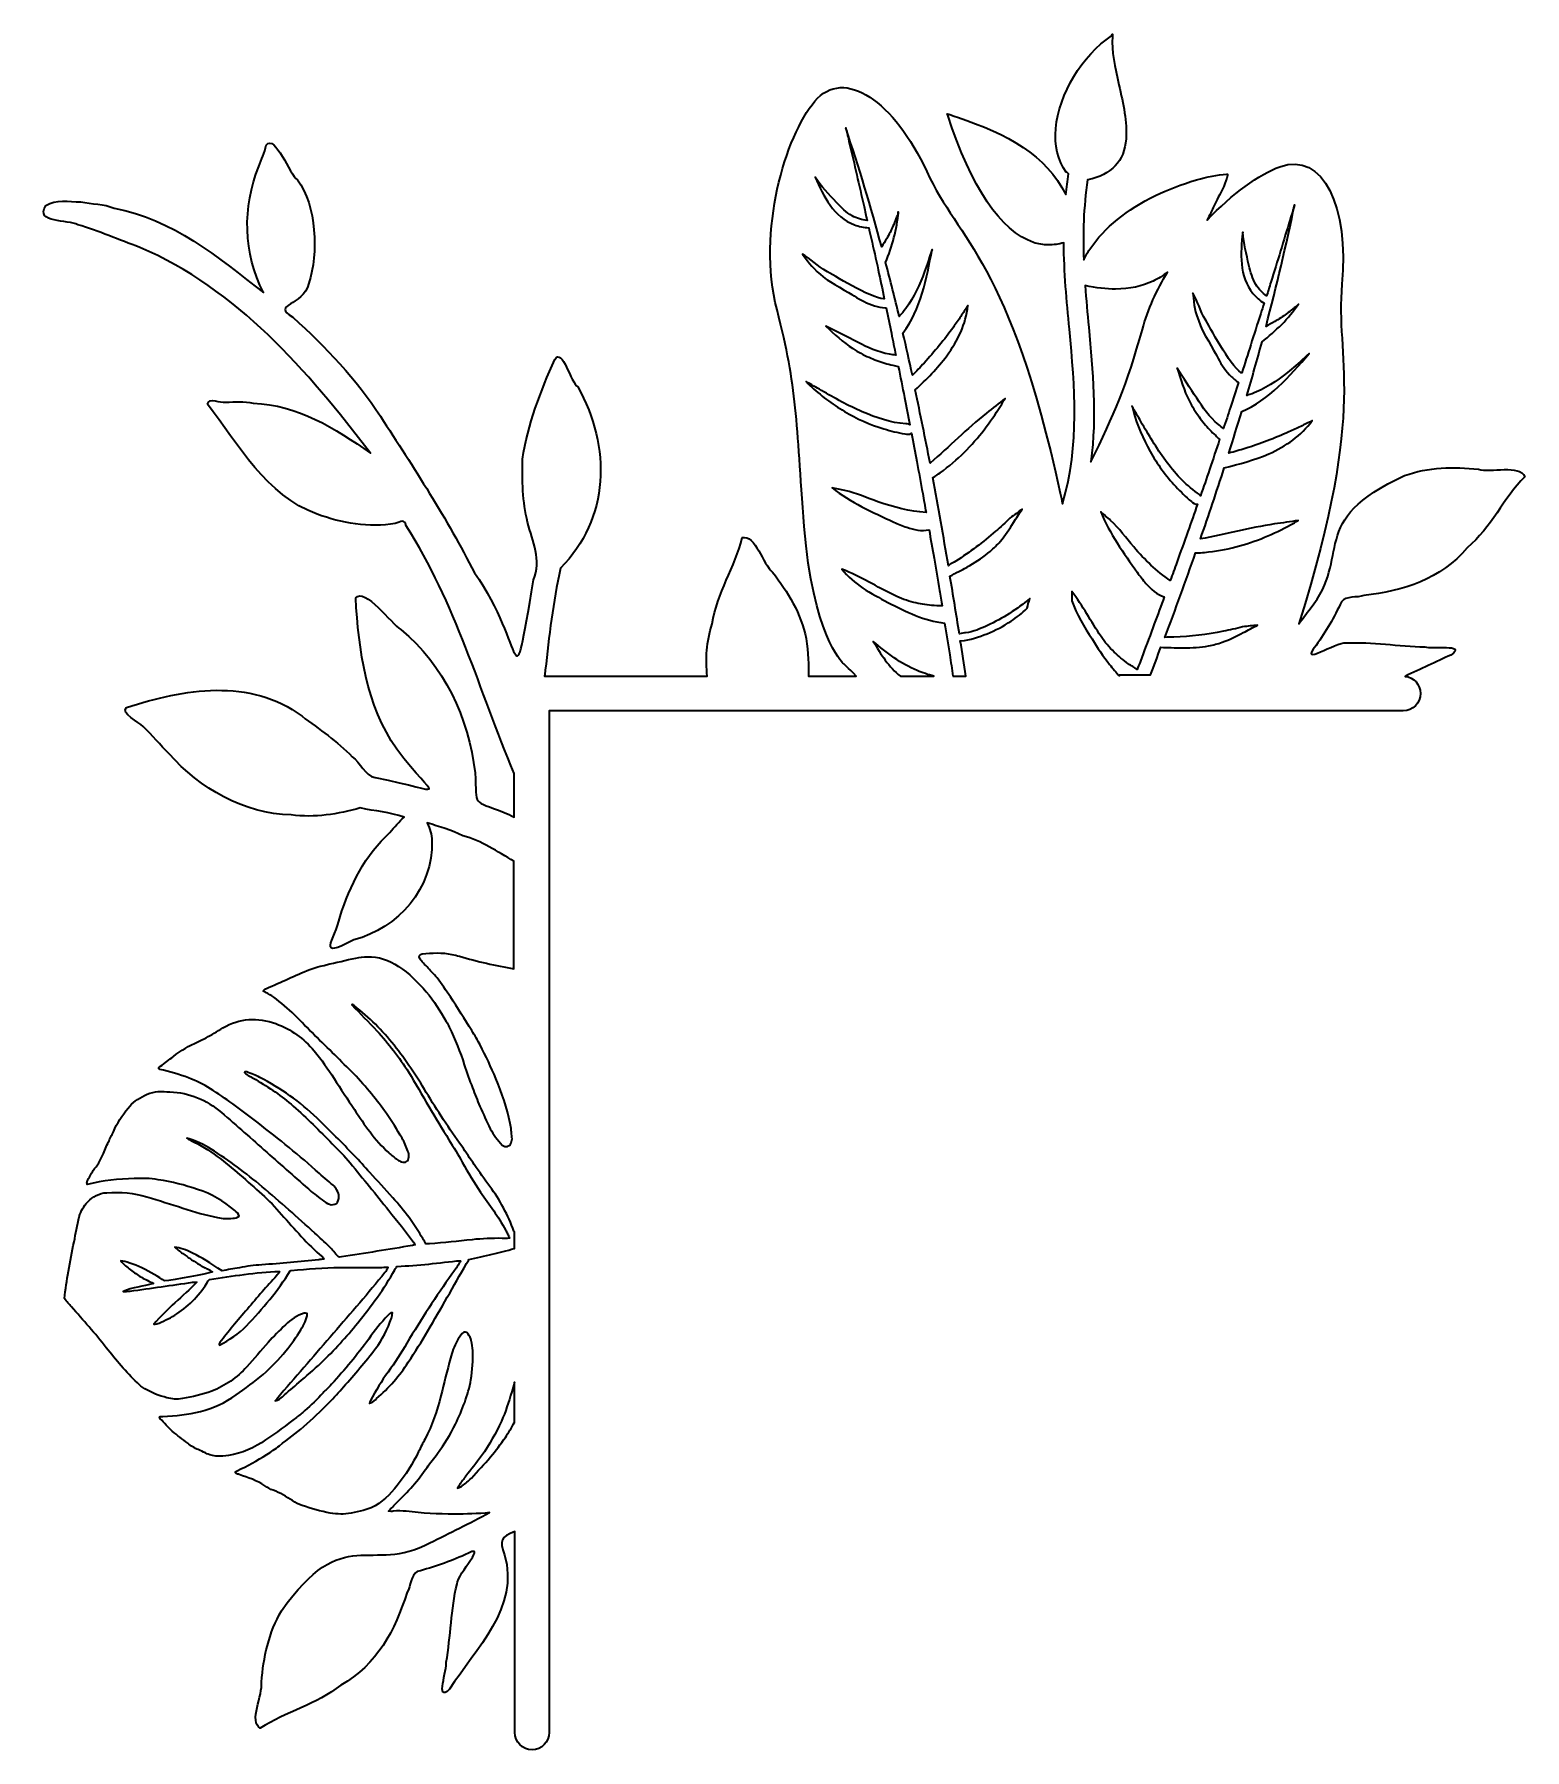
# Model space of a CAD drawing. Header units: millimetres. Extents: x 21 to 260, y 0 to 275.
import ezdxf

# ---------------------------------------------------------------- set-up
doc = ezdxf.new("R2010")
doc.units = ezdxf.units.MM
doc.header["$MEASUREMENT"] = 0
doc.layers.add('Layer 1', color=7, linetype='Continuous', lineweight=0)

msp = doc.modelspace()

# ---------------------------------------------------------------- linework, layer by layer
at = {"layer": 'Layer 1', "color": 18, "lineweight": 35, "true_color": 0x000000}
for points, knots in [([(252.17, 205.11), (248.25, 205.53), (244.12, 205.46), (240.38, 204.08), (224.61, 196.92), (232.09, 191.17), (225.28, 182.81), (224.68, 182), (224.08, 181.22), (223.48, 180.41), (234.63, 215.86), (229.23, 222.5), (230.36, 234.67), (231.53, 246.98), (227.33, 255.98), (220.45, 253.44), (217.17, 252.24), (212.83, 249.13), (208.81, 244.9), (209.2, 245.67), (209.59, 246.45), (209.94, 247.23), (210.15, 247.65), (210.36, 248.11), (210.61, 248.57), (211.21, 249.7), (211.81, 250.9), (212.05, 252.06), (212.05, 252.06), (212.09, 252.24), (212.09, 252.24), (212.09, 252.24), (211.91, 252.24), (211.91, 252.24), (210.54, 252.17), (208.77, 251.85), (207.12, 251.35), (204.72, 250.61), (202.6, 249.8), (200.59, 248.85), (196, 246.63), (192.44, 243.73), (190.08, 240.28), (189.69, 239.71), (189.37, 239.15), (189.09, 238.55), (188.95, 242.71), (189.05, 246.94), (189.72, 251.35), (193.6, 252.2), (195.58, 254.28), (195.86, 257.88), (196.07, 260.49), (195.4, 263.56), (194.73, 266.52), (194.1, 269.35), (193.5, 271.99), (193.68, 274.18), (193.68, 274.18), (193.71, 274.6), (193.71, 274.6), (193.71, 274.6), (193.53, 274.36), (193.53, 274.36), (188.84, 271.25), (185.14, 265.04), (184.64, 259.57), (184.4, 256.86), (184.96, 254.49), (186.27, 252.55), (186.27, 252.55), (186.37, 252.62), (186.37, 252.62), (186.37, 252.62), (186.69, 252.31), (186.69, 252.31), (186.51, 251.18), (186.37, 250.08), (186.23, 248.99), (183.09, 255.31), (176.92, 258.66), (168.91, 261.37), (168.45, 261.51), (167.99, 261.69), (167.53, 261.83), (167.53, 261.83), (167.29, 261.9), (167.29, 261.9), (167.29, 261.9), (167.36, 261.66), (167.36, 261.66), (171.1, 250.15), (175.82, 243.13), (181.08, 241.34), (181.82, 241.09), (182.63, 240.95), (183.48, 240.95), (184.26, 240.95), (185.07, 241.05), (185.91, 241.3), (185.95, 236.57), (186.37, 231.99), (186.8, 227.47), (187.68, 218.12), (188.49, 209.2), (185.7, 199.57), (185.6, 200.13), (185.46, 200.73), (185.35, 201.29), (177.2, 238.51), (169.16, 241.48), (164.01, 252.66), (158.86, 263.84), (150.81, 269.49), (146.12, 263.91), (141.43, 258.3), (136.84, 243.17), (140.09, 230.58), (143.33, 217.98), (143.12, 213.01), (144.43, 195.93), (145.73, 178.89), (150.57, 174.17), (150.57, 174.17), (150.57, 174.17), (151.48, 173.32), (152.75, 172.05), (152.75, 172.05), (145.1, 172.05), (145.1, 172.05), (145.17, 173.74), (145.06, 175.72), (144.74, 178.08), (143.93, 182), (141.82, 185.53), (139.38, 188.63), (137.83, 189.9), (136.6, 194.7), (134.51, 194.17), (133.39, 189.48), (130.46, 185.28), (129.72, 180.38), (128.8, 177.55), (128.62, 174.77), (128.94, 172.05), (128.94, 172.05), (102.94, 172.05), (102.94, 172.05), (102.98, 172.37), (103.01, 172.65), (103.05, 172.97), (103.65, 178.43), (104.28, 183.83), (105.45, 189.27), (113.31, 197.13), (113.63, 208.74), (108.23, 218.26), (107.14, 218.86), (105.76, 224.65), (104.56, 222.64), (102.27, 217.59), (100.26, 212.2), (99.41, 206.73), (99.31, 203.34), (99.41, 199.92), (100.22, 196.64), (101, 193.46), (102.48, 190.68), (101.18, 187.43), (97.47, 166.19), (99.98, 176.88), (91.72, 188.56), (87.35, 197.17), (82.02, 205.42), (76.69, 213.57), (72.85, 219.5), (67.94, 224.68), (62.69, 229.38), (59.2, 231.6), (64.28, 231.03), (65.26, 234.81), (66.78, 239.64), (66.53, 247.23), (63.43, 251.35), (62.23, 252.13), (59.87, 258.76), (58.42, 256.89), (58.21, 255.69), (57.68, 254.6), (57.26, 253.47), (54.61, 247.01), (54.79, 239.61), (58, 233.33), (50.91, 238.9), (43.36, 245.15), (34.15, 246.8), (32.53, 247.58), (30.55, 247.44), (28.82, 247.83), (26.85, 247.86), (24.87, 248.25), (23.21, 247.23), (21.38, 244.37), (26.85, 245.04), (28.33, 244.16), (31.64, 243.21), (34.96, 241.72), (38.24, 240.56), (53.76, 233.96), (65.09, 220.8), (75.11, 207.68), (69.43, 211.63), (63.46, 215.44), (56.37, 215.65), (54.89, 215.97), (53.48, 215.86), (51.96, 215.83), (51.05, 215.65), (49.32, 216.64), (49.04, 215.51), (54.05, 208.99), (58.42, 200.87), (66.57, 197.94), (70.45, 196.46), (74.93, 195.72), (79.06, 196.43), (79.97, 196.74), (80.5, 197.24), (80.82, 196.04), (88.69, 183.8), (92.5, 169.76), (98.07, 156.49), (98.07, 156.49), (98.07, 149.51), (98.07, 149.51), (97.51, 149.79), (96.98, 150.07), (96.48, 150.25), (91.23, 152.36), (92.18, 150.95), (91.83, 156.6), (90.73, 165.42), (86.92, 173.81), (79.94, 179.49), (78.46, 180.41), (74.15, 186.27), (72.74, 184.54), (73.2, 176.21), (74.44, 167.39), (79.3, 160.37), (85.72, 151.77), (87.81, 153.56), (75.85, 155.82), (74.12, 156.17), (73.59, 158.22), (72.18, 159.14), (69.81, 161.64), (66.92, 163.55), (64.17, 165.63), (55.84, 171.84), (45.3, 170), (36.12, 167.04), (35.1, 166.02), (38.1, 164.78), (38.77, 163.97), (40.22, 162.6), (41.52, 161.04), (42.93, 159.6), (47.87, 154.16), (54.86, 150), (62.44, 149.86), (66.18, 149.37), (69.92, 149.97), (73.48, 150.99), (75.81, 150.46), (78.21, 150.28), (80.47, 149.51), (79.73, 148.84), (78.92, 147.88), (78.21, 147.04), (74.29, 143.51), (71.83, 138.61), (70.24, 133.63), (69.39, 129.72), (66.25, 126.65), (72.46, 129.89), (79.48, 131.73), (85.2, 138.18), (84.91, 145.73), (84.98, 146.79), (84.56, 147.6), (84.17, 148.59), (86.11, 147.99), (88.05, 147.46), (89.89, 146.54), (92.85, 145.77), (95.39, 144), (98.04, 142.45), (98.04, 142.45), (98.04, 125.27), (98.04, 125.27), (95.11, 125.8), (92.18, 126.44), (89.32, 127.28), (88.94, 127.39), (88.51, 127.49), (88.12, 127.56), (86.54, 127.92), (84.95, 127.81), (83.36, 127.67), (82.94, 127.63), (82.76, 127.28), (82.97, 126.93), (83.08, 126.75), (83.22, 126.58), (83.36, 126.4), (83.89, 125.84), (84.42, 125.31), (84.91, 124.74), (85.2, 124.42), (85.51, 124.18), (85.76, 123.82), (86.5, 122.84), (87.21, 121.81), (87.88, 120.79), (89.04, 118.99), (90.17, 117.19), (91.3, 115.39), (91.76, 114.65), (92.25, 113.88), (92.64, 113.1), (93.52, 111.34), (94.4, 109.57), (95.14, 107.74), (96.1, 105.41), (96.91, 103.05), (97.44, 100.58), (97.58, 99.84), (97.65, 99.06), (97.72, 98.32), (97.75, 98.04), (97.68, 97.75), (97.61, 97.47), (97.4, 96.84), (96.63, 96.66), (96.17, 97.12), (95.39, 97.9), (94.76, 98.78), (94.26, 99.73), (93.66, 100.89), (93.13, 102.09), (92.6, 103.26), (92.18, 104.25), (91.79, 105.27), (91.4, 106.26), (90.95, 107.49), (90.49, 108.69), (90.1, 109.93), (89.46, 112.01), (88.58, 113.98), (87.7, 115.96), (87.56, 116.28), (87.38, 116.59), (87.21, 116.88), (86.25, 118.53), (85.27, 120.16), (84, 121.6), (82.69, 123.12), (81.28, 124.57), (79.59, 125.66), (78.07, 126.65), (76.41, 127.28), (74.58, 127.21), (73.98, 127.18), (73.38, 127.14), (72.78, 127), (71.19, 126.65), (69.6, 126.29), (68.05, 125.91), (67.17, 125.69), (66.22, 125.52), (65.4, 125.17), (63.08, 124.21), (60.82, 123.15), (58.49, 122.13), (58.31, 122.06), (58.07, 121.99), (57.96, 121.71), (58.1, 121.64), (58.21, 121.57), (58.35, 121.5), (58.81, 121.25), (59.27, 121.04), (59.65, 120.76), (60.78, 119.84), (61.95, 118.92), (62.97, 117.9), (65.09, 115.75), (67.24, 113.63), (69.39, 111.51), (71.44, 109.5), (73.48, 107.53), (75.28, 105.27), (76.09, 104.25), (76.91, 103.22), (77.65, 102.16), (78.53, 100.89), (79.37, 99.55), (80.15, 98.21), (80.54, 97.58), (80.82, 96.84), (81.1, 96.13), (81.21, 95.85), (81.28, 95.5), (81.24, 95.21), (81.21, 94.51), (80.68, 94.19), (80.05, 94.44), (79.83, 94.51), (79.62, 94.61), (79.45, 94.76), (78.95, 95.11), (78.46, 95.46), (78.03, 95.88), (76.91, 96.87), (75.92, 98), (75.04, 99.2), (74.15, 100.37), (73.34, 101.56), (72.53, 102.8), (71.44, 104.42), (70.34, 106.08), (69.29, 107.74), (68.3, 109.26), (67.27, 110.77), (66.11, 112.15), (64.45, 114.12), (62.41, 115.64), (59.97, 116.52), (57.08, 117.51), (54.22, 117.44), (51.51, 115.85), (51.05, 115.57), (50.62, 115.25), (50.13, 114.97), (49.28, 114.48), (48.4, 114.02), (47.52, 113.59), (46.14, 112.96), (44.77, 112.25), (43.6, 111.27), (42.93, 110.74), (42.23, 110.21), (41.56, 109.71), (41.42, 109.61), (41.2, 109.54), (41.27, 109.29), (41.35, 109.26), (41.38, 109.22), (41.45, 109.18), (43.04, 108.9), (44.52, 108.41), (46.04, 107.84), (47.27, 107.39), (48.44, 106.82), (49.53, 106.12), (51.96, 104.56), (54.26, 102.91), (56.51, 101.14), (59.87, 98.53), (63.18, 95.96), (66.32, 93.1), (67.13, 92.36), (67.98, 91.69), (68.79, 90.98), (69, 90.8), (69.25, 90.63), (69.43, 90.38), (69.92, 89.75), (70.2, 89.08), (69.96, 88.26), (69.81, 87.84), (69.57, 87.67), (69.14, 87.59), (68.72, 87.52), (68.33, 87.7), (67.98, 87.95), (67.17, 88.51), (66.36, 89.08), (65.62, 89.71), (63.25, 91.79), (60.89, 93.87), (58.53, 95.96), (56.13, 98.07), (53.73, 100.22), (51.29, 102.31), (48.93, 104.32), (46.18, 105.52), (43.04, 105.59), (42.9, 105.59), (42.72, 105.59), (42.58, 105.62), (41.31, 105.8), (40.15, 105.59), (38.98, 105.02), (37.96, 104.53), (37.04, 103.89), (36.37, 103.01), (35.45, 101.85), (34.57, 100.61), (34.01, 99.24), (33.76, 98.67), (33.48, 98.14), (33.23, 97.61), (32.91, 96.91), (32.63, 96.2), (32.31, 95.53), (32.1, 95.11), (31.93, 94.65), (31.68, 94.26), (31.43, 93.84), (31.08, 93.45), (30.8, 93.03), (30.44, 92.5), (30.13, 91.93), (29.84, 91.37), (29.77, 91.23), (29.81, 91.02), (29.81, 90.8), (30.52, 90.95), (31.11, 91.09), (31.75, 91.23), (34.22, 91.69), (36.72, 91.79), (39.23, 91.76), (39.9, 91.76), (40.57, 91.65), (41.2, 91.58), (43.36, 91.26), (45.44, 90.7), (47.48, 90.03), (49.71, 89.32), (51.65, 88.12), (53.41, 86.64), (53.69, 86.4), (54.01, 86.18), (54.12, 85.76), (53.8, 85.51), (53.48, 85.44), (53.13, 85.41), (52.28, 85.3), (51.47, 85.37), (50.66, 85.55), (48.79, 85.9), (46.95, 86.43), (45.12, 87.03), (43.22, 87.67), (41.31, 88.26), (39.37, 88.83), (37.29, 89.43), (35.14, 89.68), (32.95, 89.5), (31.75, 89.43), (30.73, 88.9), (29.92, 88.05), (29.28, 87.38), (28.82, 86.57), (28.57, 85.65), (28.26, 84.31), (28.01, 82.97), (27.73, 81.63), (27.41, 80.08), (27.16, 78.49), (26.85, 76.94), (26.56, 75.49), (26.39, 74.05), (26.18, 72.57), (26.56, 72.14), (26.95, 71.68), (27.3, 71.26), (29.21, 69.14), (31.11, 66.99), (32.88, 64.73), (34.43, 62.76), (36.05, 60.85), (37.85, 59.09), (38.21, 58.74), (38.63, 58.42), (39.05, 58.17), (40.15, 57.5), (41.31, 57.04), (42.58, 56.73), (43.39, 56.51), (44.2, 56.44), (45.05, 56.59), (46.64, 56.87), (48.22, 57.22), (49.74, 57.78), (51.93, 58.63), (53.76, 59.97), (55.35, 61.67), (56.51, 62.94), (57.57, 64.28), (58.74, 65.55), (59.62, 66.53), (60.57, 67.49), (61.52, 68.4), (62.37, 69.21), (63.36, 69.89), (64.52, 70.24), (64.66, 70.27), (64.81, 70.2), (64.98, 70.2), (65.02, 69.67), (64.84, 69.25), (64.66, 68.86), (64.45, 68.44), (64.21, 68.02), (63.99, 67.59), (63.29, 66.39), (62.41, 65.3), (61.56, 64.21), (60.47, 62.83), (59.23, 61.59), (57.93, 60.47), (56.55, 59.3), (55.1, 58.21), (53.62, 57.19), (51.89, 55.95), (50.02, 55.07), (47.94, 54.54), (45.97, 54.05), (43.96, 53.8), (41.91, 53.76), (41.73, 53.76), (41.56, 53.73), (41.38, 53.69), (41.45, 53.55), (41.45, 53.45), (41.52, 53.38), (42.16, 52.7), (42.76, 52), (43.43, 51.4), (44.2, 50.69), (45.08, 50.13), (45.9, 49.46), (46.43, 49.04), (46.99, 48.68), (47.59, 48.44), (47.98, 48.26), (48.33, 48.08), (48.72, 47.91), (49.32, 47.59), (49.95, 47.41), (50.62, 47.41), (51.22, 47.41), (51.82, 47.41), (52.42, 47.52), (54.61, 47.8), (56.55, 48.79), (58.35, 49.99), (60.04, 51.12), (61.67, 52.35), (63.29, 53.59), (63.75, 53.94), (64.17, 54.29), (64.59, 54.68), (65.62, 55.56), (66.64, 56.48), (67.52, 57.54), (67.66, 57.71), (67.84, 57.82), (68.02, 58), (68.3, 58.28), (68.62, 58.56), (68.9, 58.88), (70.98, 61.21), (72.99, 63.57), (74.82, 66.11), (75.78, 67.42), (76.73, 68.72), (77.89, 69.89), (78.1, 70.1), (78.25, 70.34), (78.63, 70.31), (78.56, 70.03), (78.56, 69.74), (78.46, 69.46), (77.86, 67.7), (77.01, 66.08), (75.92, 64.59), (74.29, 62.48), (72.57, 60.47), (70.8, 58.46), (70.06, 57.61), (69.29, 56.73), (68.47, 55.92), (67.17, 54.61), (65.83, 53.34), (64.45, 52.14), (63.22, 51.05), (61.88, 50.09), (60.57, 49.07), (59.9, 48.58), (59.23, 48.08), (58.56, 47.66), (57.01, 46.71), (55.42, 45.83), (53.8, 45.05), (53.66, 44.98), (53.48, 44.94), (53.52, 44.73), (53.55, 44.7), (53.62, 44.66), (53.66, 44.63), (53.8, 44.56), (53.94, 44.52), (54.12, 44.45), (55.56, 43.99), (56.94, 43.5), (58.21, 42.65), (58.63, 42.37), (59.09, 42.12), (59.55, 41.95), (60.68, 41.56), (61.67, 40.92), (62.65, 40.29), (63.15, 39.97), (63.64, 39.69), (64.17, 39.51), (65.65, 39.05), (67.13, 38.56), (68.69, 38.31), (69.78, 38.14), (70.91, 38.03), (72, 38.31), (72.64, 38.45), (73.31, 38.59), (73.94, 38.73), (74.37, 38.84), (74.79, 38.98), (75.21, 39.16), (76.94, 39.93), (78.25, 41.27), (79.37, 42.72), (80.68, 44.38), (81.88, 46.18), (82.8, 48.12), (83.11, 48.82), (83.47, 49.49), (83.82, 50.16), (84.98, 52.35), (85.76, 54.65), (86.36, 57.04), (86.85, 59.05), (87.38, 61.07), (87.88, 63.08), (88.12, 64.03), (88.51, 64.95), (88.97, 65.83), (89.18, 66.25), (89.46, 66.64), (89.78, 66.99), (90.06, 67.35), (90.49, 67.31), (90.73, 66.89), (90.95, 66.57), (91.12, 66.22), (91.19, 65.86), (91.33, 65.33), (91.4, 64.81), (91.44, 64.28), (91.48, 62.72), (91.44, 61.17), (91.16, 59.62), (90.7, 57.11), (89.78, 54.79), (88.69, 52.53), (87.91, 50.87), (86.89, 49.32), (85.8, 47.8), (85.27, 47.06), (84.67, 46.35), (84.14, 45.58), (82.73, 43.53), (81.1, 41.66), (79.3, 39.97), (78.88, 39.55), (78.46, 39.12), (77.96, 38.59), (78.32, 38.59), (78.53, 38.56), (78.74, 38.59), (79.45, 38.7), (80.15, 38.66), (80.82, 38.59), (83.4, 38.28), (85.94, 38.14), (88.51, 38.14), (90.38, 38.14), (92.25, 38.17), (94.12, 38.38), (90.95, 36.69), (87.74, 35.1), (84.6, 33.55), (75.11, 28.43), (70.84, 36.87), (60.89, 22.68), (58.84, 19.26), (58, 15.2), (57.68, 11.29), (57.96, 9.28), (55.6, 4.94), (57.5, 3.92), (61.52, 6.6), (66.5, 7.69), (70.38, 10.83), (76.13, 14.04), (79.06, 19.58), (80.96, 25.65), (81.6, 26.63), (81.49, 28.4), (82.59, 28.96), (85.2, 29.67), (87.74, 30.52), (90.21, 31.64), (94.26, 33.87), (88.97, 28.65), (88.94, 26.99), (87.95, 22.9), (87.95, 18.63), (87.21, 14.46), (87.45, 13.48), (85.34, 7.83), (87.74, 10.16), (91.9, 16.58), (99.02, 23.32), (96.52, 31.64), (95.67, 34.04), (95.92, 34.43), (98.18, 35.35), (98.18, 35.35), (98.18, 3.25), (98.18, 3.25), (98.18, 1.73), (99.41, 0.49), (100.93, 0.49), (102.45, 0.49), (103.68, 1.73), (103.68, 3.25), (103.68, 3.25), (103.68, 6.56), (103.68, 6.56), (103.68, 6.56), (103.68, 166.51), (103.68, 166.51), (103.68, 166.51), (237.84, 166.51), (237.84, 166.51), (237.84, 166.51), (240.17, 166.51), (240.17, 166.51), (241.69, 166.51), (242.92, 167.75), (242.92, 169.26), (242.92, 170.67), (241.83, 171.87), (240.45, 172.01), (242.96, 173.14), (245.43, 174.41), (247.76, 175.4), (250.47, 177.31), (244.55, 176.28), (243.63, 176.71), (239.39, 176.78), (235.2, 177.59), (231.03, 177.34), (229.38, 177.59), (223.31, 173.39), (226.24, 176.95), (227.82, 179.14), (229.13, 181.47), (230.29, 183.94), (231.03, 184.93), (232.76, 184.5), (233.86, 184.93), (240.17, 185.67), (246.17, 187.5), (250.4, 192.55), (254.21, 195.76), (256.22, 200.48), (259.57, 203.91), (258.8, 205.95), (254.07, 204.47), (252.17, 205.11)], [0, 0, 0, 0, 1, 1, 1, 2, 2, 2, 3, 3, 3, 4, 4, 4, 5, 5, 5, 6, 6, 6, 7, 7, 7, 8, 8, 8, 9, 9, 9, 10, 10, 10, 11, 11, 11, 12, 12, 12, 13, 13, 13, 14, 14, 14, 15, 15, 15, 16, 16, 16, 17, 17, 17, 18, 18, 18, 19, 19, 19, 20, 20, 20, 21, 21, 21, 22, 22, 22, 23, 23, 23, 24, 24, 24, 25, 25, 25, 26, 26, 26, 27, 27, 27, 28, 28, 28, 29, 29, 29, 30, 30, 30, 31, 31, 31, 32, 32, 32, 33, 33, 33, 34, 34, 34, 35, 35, 35, 36, 36, 36, 37, 37, 37, 38, 38, 38, 39, 39, 39, 40, 40, 40, 41, 41, 41, 42, 42, 42, 43, 43, 43, 44, 44, 44, 45, 45, 45, 46, 46, 46, 47, 47, 47, 48, 48, 48, 49, 49, 49, 50, 50, 50, 51, 51, 51, 52, 52, 52, 53, 53, 53, 54, 54, 54, 55, 55, 55, 56, 56, 56, 57, 57, 57, 58, 58, 58, 59, 59, 59, 60, 60, 60, 61, 61, 61, 62, 62, 62, 63, 63, 63, 64, 64, 64, 65, 65, 65, 66, 66, 66, 67, 67, 67, 68, 68, 68, 69, 69, 69, 70, 70, 70, 71, 71, 71, 72, 72, 72, 73, 73, 73, 74, 74, 74, 75, 75, 75, 76, 76, 76, 77, 77, 77, 78, 78, 78, 79, 79, 79, 80, 80, 80, 81, 81, 81, 82, 82, 82, 83, 83, 83, 84, 84, 84, 85, 85, 85, 86, 86, 86, 87, 87, 87, 88, 88, 88, 89, 89, 89, 90, 90, 90, 91, 91, 91, 92, 92, 92, 93, 93, 93, 94, 94, 94, 95, 95, 95, 96, 96, 96, 97, 97, 97, 98, 98, 98, 99, 99, 99, 100, 100, 100, 101, 101, 101, 102, 102, 102, 103, 103, 103, 104, 104, 104, 105, 105, 105, 106, 106, 106, 107, 107, 107, 108, 108, 108, 109, 109, 109, 110, 110, 110, 111, 111, 111, 112, 112, 112, 113, 113, 113, 114, 114, 114, 115, 115, 115, 116, 116, 116, 117, 117, 117, 118, 118, 118, 119, 119, 119, 120, 120, 120, 121, 121, 121, 122, 122, 122, 123, 123, 123, 124, 124, 124, 125, 125, 125, 126, 126, 126, 127, 127, 127, 128, 128, 128, 129, 129, 129, 130, 130, 130, 131, 131, 131, 132, 132, 132, 133, 133, 133, 134, 134, 134, 135, 135, 135, 136, 136, 136, 137, 137, 137, 138, 138, 138, 139, 139, 139, 140, 140, 140, 141, 141, 141, 142, 142, 142, 143, 143, 143, 144, 144, 144, 145, 145, 145, 146, 146, 146, 147, 147, 147, 148, 148, 148, 149, 149, 149, 150, 150, 150, 151, 151, 151, 152, 152, 152, 153, 153, 153, 154, 154, 154, 155, 155, 155, 156, 156, 156, 157, 157, 157, 158, 158, 158, 159, 159, 159, 160, 160, 160, 161, 161, 161, 162, 162, 162, 163, 163, 163, 164, 164, 164, 165, 165, 165, 166, 166, 166, 167, 167, 167, 168, 168, 168, 169, 169, 169, 170, 170, 170, 171, 171, 171, 172, 172, 172, 173, 173, 173, 174, 174, 174, 175, 175, 175, 176, 176, 176, 177, 177, 177, 178, 178, 178, 179, 179, 179, 180, 180, 180, 181, 181, 181, 182, 182, 182, 183, 183, 183, 184, 184, 184, 185, 185, 185, 186, 186, 186, 187, 187, 187, 188, 188, 188, 189, 189, 189, 190, 190, 190, 191, 191, 191, 192, 192, 192, 193, 193, 193, 194, 194, 194, 195, 195, 195, 196, 196, 196, 197, 197, 197, 198, 198, 198, 199, 199, 199, 200, 200, 200, 201, 201, 201, 202, 202, 202, 203, 203, 203, 204, 204, 204, 205, 205, 205, 206, 206, 206, 207, 207, 207, 208, 208, 208, 209, 209, 209, 210, 210, 210, 211, 211, 211, 212, 212, 212, 213, 213, 213, 214, 214, 214, 215, 215, 215, 216, 216, 216, 217, 217, 217, 218, 218, 218, 219, 219, 219, 220, 220, 220, 221, 221, 221, 222, 222, 222, 223, 223, 223, 224, 224, 224, 225, 225, 225, 226, 226, 226, 227, 227, 227, 228, 228, 228, 229, 229, 229, 230, 230, 230, 231, 231, 231, 232, 232, 232, 233, 233, 233, 234, 234, 234, 235, 235, 235, 236, 236, 236, 237, 237, 237, 238, 238, 238, 239, 239, 239, 240, 240, 240, 241, 241, 241, 242, 242, 242, 243, 243, 243, 244, 244, 244, 245, 245, 245, 246, 246, 246, 247, 247, 247, 248, 248, 248, 249, 249, 249, 250, 250, 250, 251, 251, 251, 252, 252, 252, 253, 253, 253, 254, 254, 254, 255, 255, 255, 256, 256, 256, 257, 257, 257, 258, 258, 258, 259, 259, 259, 260, 260, 260, 261, 261, 261, 262, 262, 262, 263, 263, 263, 264, 264, 264, 265, 265, 265, 266, 266, 266, 267, 267, 267, 268, 268, 268, 269, 269, 269, 270, 270, 270, 271, 271, 271, 272, 272, 272, 273, 273, 273, 274, 274, 274, 275, 275, 275, 276, 276, 276, 277, 277, 277, 278, 278, 278, 279, 279, 279, 280, 280, 280, 281, 281, 281, 282, 282, 282, 283, 283, 283, 284, 284, 284, 285, 285, 285, 286, 286, 286, 287, 287, 287, 288, 288, 288, 289, 289, 289, 290, 290, 290, 291, 291, 291, 292, 292, 292, 293, 293, 293, 294, 294, 294, 295, 295, 295, 296, 296, 296, 297, 297, 297, 298, 298, 298, 298]), ([(168.2, 172.05), (168.03, 173.18), (167.85, 174.34), (167.68, 175.47), (167.39, 177.17), (167.15, 178.86), (166.86, 180.52), (166.86, 180.52), (166.83, 180.52), (166.83, 180.52), (165.24, 180.69), (163.69, 181.15), (162.21, 181.75), (160.69, 182.35), (159.24, 183.09), (157.8, 183.83), (155.08, 185.24), (152.33, 186.73), (150.46, 189.12), (153.46, 188), (156, 186.3), (158.89, 184.93), (159.84, 184.47), (160.87, 184.08), (161.92, 183.83), (162.88, 183.59), (163.83, 183.41), (164.78, 183.34), (165.35, 183.3), (165.91, 183.3), (166.48, 183.27), (166.33, 184.08), (166.19, 184.93), (166.05, 185.74), (165.77, 187.47), (165.49, 189.16), (165.17, 190.89), (164.92, 192.41), (164.64, 193.92), (164.39, 195.44), (163.19, 195.16), (161.92, 195.44), (160.8, 195.83), (160.09, 196.07), (159.42, 196.36), (158.75, 196.67), (155.33, 198.23), (151.84, 199.81), (148.87, 202.11), (149.54, 201.97), (150.25, 201.86), (150.92, 201.72), (152.75, 201.33), (154.45, 200.52), (156.21, 199.92), (158.75, 199), (161.29, 198.37), (163.9, 198.19), (163.72, 199.21), (163.55, 200.2), (163.37, 201.22), (163.05, 202.92), (162.74, 204.65), (162.42, 206.34), (162.14, 207.86), (161.85, 209.34), (161.57, 210.86), (161.36, 210.61), (160.83, 210.71), (160.51, 210.75), (159.38, 210.96), (158.26, 211.21), (157.16, 211.56), (154.94, 212.23), (152.82, 213.18), (150.85, 214.35), (148.87, 215.51), (147, 216.92), (145.34, 218.51), (145.13, 218.72), (144.92, 218.9), (144.74, 219.11), (145.56, 218.62), (146.37, 218.16), (147.18, 217.7), (149.3, 216.46), (151.45, 215.26), (153.71, 214.28), (155.93, 213.32), (158.26, 212.55), (160.65, 212.34), (160.8, 212.34), (160.94, 212.34), (161.08, 212.3), (161.18, 212.27), (161.25, 212.27), (161.29, 212.2), (161.01, 213.64), (160.73, 215.12), (160.44, 216.57), (160.13, 218.23), (159.77, 219.89), (159.46, 221.54), (159.17, 221.58), (158.86, 221.69), (158.61, 221.72), (158.19, 221.83), (157.73, 221.93), (157.3, 222.07), (156.46, 222.32), (155.61, 222.64), (154.8, 222.99), (153.88, 223.38), (153.03, 223.84), (152.22, 224.37), (150.6, 225.42), (149.26, 226.69), (147.88, 227.96), (149.58, 227.12), (151.27, 226.24), (152.96, 225.39), (154.55, 224.58), (156.21, 223.77), (158.08, 223.48), (158.4, 223.45), (158.75, 223.38), (159.07, 223.31), (158.82, 224.47), (158.61, 225.64), (158.36, 226.84), (158.08, 228.18), (157.8, 229.55), (157.52, 230.89), (157.44, 230.89), (157.41, 230.89), (157.37, 230.89), (156.81, 230.93), (156.21, 231.03), (155.65, 231.21), (154.52, 231.56), (153.42, 232.13), (152.4, 232.8), (151.84, 233.19), (148.31, 235.16), (147.78, 235.58), (145.56, 237.42), (145.45, 237.74), (144.14, 239.47), (145.31, 238.87), (146.72, 237.45), (147.88, 236.82), (149.05, 236.22), (154.87, 232.45), (157.13, 232.34), (157.16, 232.34), (157.2, 232.34), (157.23, 232.34), (156.92, 233.89), (156.56, 235.41), (156.25, 236.96), (155.89, 238.65), (155.5, 240.35), (155.12, 242.04), (154.98, 242.61), (154.87, 243.17), (154.73, 243.7), (153.95, 243.73), (153.18, 243.88), (152.44, 244.16), (150.85, 244.76), (149.54, 245.92), (148.55, 247.3), (147.57, 248.67), (146.86, 250.23), (146.16, 251.78), (147.14, 250.3), (148.38, 249.03), (149.61, 247.72), (150.35, 246.94), (151.13, 246.13), (152.08, 245.6), (152.86, 245.18), (153.67, 244.97), (154.48, 244.86), (154.3, 245.6), (154.16, 246.34), (153.99, 247.09), (153.6, 248.78), (153.21, 250.47), (152.82, 252.17), (152.44, 253.86), (152.05, 255.55), (151.62, 257.25), (151.45, 258.02), (151.31, 258.87), (151.06, 259.64), (153.18, 253.36), (155.08, 247.01), (156.81, 240.63), (157.06, 241.09), (157.37, 241.51), (157.62, 241.97), (157.97, 242.61), (158.33, 243.28), (158.61, 243.95), (158.79, 244.33), (158.93, 244.72), (159.07, 245.11), (159.21, 245.43), (159.46, 245.89), (159.46, 246.24), (159.28, 243.45), (158.47, 240.74), (157.44, 238.12), (158.19, 235.27), (158.93, 232.41), (159.6, 229.52), (159.63, 229.55), (159.63, 229.55), (159.67, 229.59), (160.02, 229.94), (160.34, 230.36), (160.65, 230.79), (161.96, 232.59), (162.91, 234.63), (163.65, 236.68), (164.08, 237.84), (164.46, 239.04), (164.85, 240.24), (164.01, 235.55), (163.02, 230.65), (160.2, 226.87), (160.73, 224.61), (161.22, 222.39), (161.71, 220.13), (162.35, 220.77), (162.98, 221.4), (163.58, 222.07), (165.24, 223.91), (166.83, 225.81), (168.27, 227.82), (168.66, 228.39), (169.09, 228.95), (169.44, 229.52), (169.62, 229.8), (169.83, 230.08), (170, 230.36), (170.14, 230.58), (170.53, 231), (170.57, 231.25), (170.29, 228.32), (168.95, 225.6), (167.22, 223.24), (165.73, 221.23), (163.97, 219.46), (162.17, 217.77), (162.98, 213.89), (163.79, 210.01), (164.54, 206.09), (167.64, 208.7), (170.36, 211.53), (173.57, 214.07), (174.55, 214.88), (175.58, 215.62), (176.53, 216.43), (176.28, 216.01), (176.07, 215.62), (175.79, 215.19), (174.2, 212.65), (172.33, 210.11), (170, 207.79), (168.84, 206.66), (167.57, 205.56), (166.16, 204.54), (165.84, 204.33), (165.42, 203.98), (164.96, 203.76), (165.84, 199.07), (166.69, 194.38), (167.46, 189.69), (167.82, 190.01), (168.35, 190.22), (168.66, 190.43), (170.89, 191.84), (173.04, 193.46), (175.01, 195.19), (175.79, 195.86), (176.57, 196.57), (177.31, 197.31), (177.66, 197.56), (177.98, 197.8), (178.33, 198.05), (178.65, 198.26), (178.96, 198.51), (179.25, 198.72), (178.79, 198.01), (178.33, 197.27), (177.87, 196.57), (177.24, 195.54), (176.57, 194.49), (175.75, 193.57), (175.26, 193), (174.73, 192.48), (174.17, 191.98), (173.14, 191.13), (172.05, 190.39), (170.89, 189.72), (170.32, 189.37), (169.72, 189.05), (169.12, 188.77), (168.66, 188.52), (168.17, 188.24), (167.71, 188.03), (168.24, 184.96), (168.73, 181.89), (169.23, 178.82), (169.62, 178.89), (170, 178.93), (170.22, 178.96), (171.45, 179.14), (172.61, 179.6), (173.71, 180.13), (176.14, 181.26), (178.43, 182.74), (180.48, 184.43), (180.3, 183.9), (180.16, 183.37), (180.06, 182.88), (179.25, 182.14), (178.4, 181.43), (177.48, 180.83), (176.28, 180.02), (174.98, 179.35), (173.64, 178.82), (172.37, 178.33), (170.89, 177.76), (169.51, 177.69), (169.47, 177.69), (169.4, 177.69), (169.37, 177.69), (169.69, 175.82), (169.97, 173.95), (170.25, 172.05), (170.25, 172.05), (168.2, 172.05), (168.2, 172.05), (168.2, 172.05), (168.2, 172.05), (168.2, 172.05)], [0, 0, 0, 0, 1, 1, 1, 2, 2, 2, 3, 3, 3, 4, 4, 4, 5, 5, 5, 6, 6, 6, 7, 7, 7, 8, 8, 8, 9, 9, 9, 10, 10, 10, 11, 11, 11, 12, 12, 12, 13, 13, 13, 14, 14, 14, 15, 15, 15, 16, 16, 16, 17, 17, 17, 18, 18, 18, 19, 19, 19, 20, 20, 20, 21, 21, 21, 22, 22, 22, 23, 23, 23, 24, 24, 24, 25, 25, 25, 26, 26, 26, 27, 27, 27, 28, 28, 28, 29, 29, 29, 30, 30, 30, 31, 31, 31, 32, 32, 32, 33, 33, 33, 34, 34, 34, 35, 35, 35, 36, 36, 36, 37, 37, 37, 38, 38, 38, 39, 39, 39, 40, 40, 40, 41, 41, 41, 42, 42, 42, 43, 43, 43, 44, 44, 44, 45, 45, 45, 46, 46, 46, 47, 47, 47, 48, 48, 48, 49, 49, 49, 50, 50, 50, 51, 51, 51, 52, 52, 52, 53, 53, 53, 54, 54, 54, 55, 55, 55, 56, 56, 56, 57, 57, 57, 58, 58, 58, 59, 59, 59, 60, 60, 60, 61, 61, 61, 62, 62, 62, 63, 63, 63, 64, 64, 64, 65, 65, 65, 66, 66, 66, 67, 67, 67, 68, 68, 68, 69, 69, 69, 70, 70, 70, 71, 71, 71, 72, 72, 72, 73, 73, 73, 74, 74, 74, 75, 75, 75, 76, 76, 76, 77, 77, 77, 78, 78, 78, 79, 79, 79, 80, 80, 80, 81, 81, 81, 82, 82, 82, 83, 83, 83, 84, 84, 84, 85, 85, 85, 86, 86, 86, 87, 87, 87, 88, 88, 88, 89, 89, 89, 90, 90, 90, 91, 91, 91, 92, 92, 92, 93, 93, 93, 94, 94, 94, 95, 95, 95, 96, 96, 96, 97, 97, 97, 98, 98, 98, 99, 99, 99, 100, 100, 100, 101, 101, 101, 102, 102, 102, 103, 103, 103, 104, 104, 104, 105, 105, 105, 106, 106, 106, 107, 107, 107, 108, 108, 108, 109, 109, 109, 110, 110, 110, 111, 111, 111, 112, 112, 112, 113, 113, 113, 114, 114, 114, 115, 115, 115, 116, 116, 116, 116]), ([(194.84, 172.05), (194.27, 172.65), (193.71, 173.25), (193.22, 173.92), (192.19, 175.22), (191.31, 176.57), (190.43, 177.98), (189.19, 179.92), (187.92, 181.93), (187.22, 184.08), (187.22, 184.57), (187.22, 185.07), (187.22, 185.56), (188.95, 183.27), (190.25, 180.76), (191.88, 178.36), (192.48, 177.48), (193.18, 176.64), (193.96, 175.89), (194.66, 175.22), (195.4, 174.59), (196.21, 174.03), (196.67, 173.71), (197.17, 173.43), (197.66, 173.11), (197.94, 173.88), (198.26, 174.66), (198.54, 175.47), (199.14, 177.09), (199.78, 178.75), (200.38, 180.38), (200.91, 181.82), (201.44, 183.27), (201.97, 184.71), (200.8, 185.07), (199.81, 185.95), (199.04, 186.87), (198.54, 187.43), (198.08, 188.03), (197.66, 188.63), (195.47, 191.7), (193.25, 194.84), (191.81, 198.3), (192.33, 197.84), (192.86, 197.41), (193.39, 196.92), (194.8, 195.65), (195.86, 194.1), (197.1, 192.69), (198.86, 190.61), (200.73, 188.81), (202.92, 187.32), (203.27, 188.28), (203.62, 189.27), (203.98, 190.22), (204.58, 191.88), (205.14, 193.5), (205.74, 195.16), (206.27, 196.6), (206.76, 198.05), (207.26, 199.53), (206.94, 199.43), (206.52, 199.78), (206.3, 199.95), (205.42, 200.7), (204.58, 201.51), (203.8, 202.35), (202.21, 204.05), (200.84, 205.92), (199.71, 207.96), (198.58, 209.97), (197.66, 212.13), (197.03, 214.35), (196.96, 214.63), (196.89, 214.91), (196.81, 215.19), (197.27, 214.35), (197.77, 213.54), (198.23, 212.72), (199.46, 210.61), (200.73, 208.46), (202.18, 206.48), (203.62, 204.54), (205.28, 202.71), (207.26, 201.29), (207.36, 201.22), (207.5, 201.15), (207.61, 201.05), (207.72, 200.98), (207.72, 200.91), (207.75, 200.84), (208.24, 202.25), (208.74, 203.66), (209.2, 205.07), (209.76, 206.69), (210.29, 208.28), (210.82, 209.9), (210.57, 210.08), (210.36, 210.29), (210.19, 210.47), (209.87, 210.78), (209.51, 211.1), (209.23, 211.42), (208.6, 212.05), (208.03, 212.76), (207.54, 213.47), (206.94, 214.28), (206.45, 215.09), (205.99, 215.97), (205.11, 217.7), (204.58, 219.5), (204.01, 221.26), (205.07, 219.67), (206.09, 218.05), (207.15, 216.46), (208.14, 214.95), (209.16, 213.43), (210.64, 212.23), (210.89, 212.02), (211.17, 211.81), (211.42, 211.6), (211.81, 212.72), (212.2, 213.89), (212.55, 215.02), (212.97, 216.32), (213.43, 217.66), (213.85, 218.97), (213.82, 219), (213.75, 219.04), (213.71, 219.07), (213.22, 219.39), (212.8, 219.78), (212.37, 220.2), (211.56, 221.09), (210.89, 222.11), (210.36, 223.24), (210.04, 223.84), (207.96, 227.37), (207.75, 228), (206.73, 230.68), (206.8, 231.03), (206.55, 233.22), (207.26, 232.09), (207.79, 230.19), (208.49, 229.06), (209.2, 227.93), (212.37, 221.76), (214.28, 220.52), (214.31, 220.52), (214.31, 220.49), (214.35, 220.49), (214.84, 222), (215.34, 223.48), (215.79, 225), (216.32, 226.66), (216.85, 228.32), (217.38, 229.98), (217.56, 230.54), (217.73, 231.07), (217.91, 231.63), (217.24, 232.06), (216.64, 232.59), (216.15, 233.19), (215.05, 234.49), (214.52, 236.18), (214.35, 237.88), (214.17, 239.57), (214.31, 241.26), (214.52, 242.96), (214.63, 241.19), (215.09, 239.43), (215.51, 237.7), (215.76, 236.64), (216.04, 235.58), (216.61, 234.63), (217.06, 233.86), (217.66, 233.29), (218.33, 232.8), (218.55, 233.54), (218.79, 234.24), (219, 234.99), (219.53, 236.64), (220.03, 238.34), (220.56, 239.99), (221.05, 241.65), (221.58, 243.35), (222.07, 245), (222.32, 245.78), (222.6, 246.59), (222.78, 247.37), (221.47, 240.84), (219.92, 234.35), (218.23, 227.93), (218.69, 228.21), (219.18, 228.42), (219.64, 228.71), (220.27, 229.09), (220.91, 229.48), (221.51, 229.94), (221.86, 230.19), (222.18, 230.43), (222.5, 230.72), (222.78, 230.93), (223.2, 231.21), (223.41, 231.49), (221.86, 229.16), (219.78, 227.19), (217.59, 225.46), (216.82, 222.6), (216.01, 219.75), (215.16, 216.89), (215.19, 216.89), (215.23, 216.89), (215.26, 216.92), (215.76, 217.06), (216.25, 217.24), (216.71, 217.45), (218.76, 218.37), (220.59, 219.67), (222.29, 221.09), (223.27, 221.9), (224.19, 222.74), (225.11, 223.59), (222, 219.96), (218.69, 216.15), (214.35, 214.31), (213.68, 212.09), (212.97, 209.9), (212.3, 207.68), (213.18, 207.89), (214.03, 208.17), (214.91, 208.42), (217.28, 209.16), (219.6, 210.04), (221.9, 211.07), (222.53, 211.35), (223.17, 211.63), (223.77, 211.95), (224.08, 212.09), (224.4, 212.27), (224.68, 212.41), (224.9, 212.51), (225.46, 212.69), (225.6, 212.87), (223.91, 210.47), (221.37, 208.77), (218.69, 207.57), (216.39, 206.59), (214, 205.92), (211.56, 205.32), (210.33, 201.51), (209.06, 197.73), (207.75, 193.96), (211.77, 194.66), (215.55, 195.76), (219.6, 196.36), (220.87, 196.53), (222.14, 196.71), (223.38, 196.92), (222.96, 196.67), (222.57, 196.46), (222.14, 196.21), (219.5, 194.77), (216.61, 193.53), (213.4, 192.69), (211.81, 192.26), (210.15, 191.98), (208.42, 191.81), (208.03, 191.77), (207.47, 191.7), (206.97, 191.73), (205.39, 187.22), (203.76, 182.7), (202.07, 178.22), (202.53, 178.33), (203.09, 178.22), (203.52, 178.26), (206.16, 178.36), (208.81, 178.68), (211.42, 179.21), (212.44, 179.42), (213.47, 179.63), (214.45, 179.92), (214.88, 179.95), (215.3, 180.02), (215.72, 180.06), (216.11, 180.09), (216.5, 180.13), (216.89, 180.2), (216.11, 179.81), (215.37, 179.39), (214.59, 179), (213.5, 178.43), (212.41, 177.87), (211.24, 177.45), (210.54, 177.2), (209.8, 177.02), (209.06, 176.88), (207.75, 176.64), (206.41, 176.57), (205.07, 176.57), (204.4, 176.57), (203.73, 176.57), (203.06, 176.6), (202.53, 176.64), (201.97, 176.6), (201.44, 176.67), (200.87, 175.19), (200.34, 173.71), (199.78, 172.23), (199.78, 172.23), (194.84, 172.23), (194.84, 172.23), (194.84, 172.23), (194.84, 172.05), (194.84, 172.05)], [0, 0, 0, 0, 1, 1, 1, 2, 2, 2, 3, 3, 3, 4, 4, 4, 5, 5, 5, 6, 6, 6, 7, 7, 7, 8, 8, 8, 9, 9, 9, 10, 10, 10, 11, 11, 11, 12, 12, 12, 13, 13, 13, 14, 14, 14, 15, 15, 15, 16, 16, 16, 17, 17, 17, 18, 18, 18, 19, 19, 19, 20, 20, 20, 21, 21, 21, 22, 22, 22, 23, 23, 23, 24, 24, 24, 25, 25, 25, 26, 26, 26, 27, 27, 27, 28, 28, 28, 29, 29, 29, 30, 30, 30, 31, 31, 31, 32, 32, 32, 33, 33, 33, 34, 34, 34, 35, 35, 35, 36, 36, 36, 37, 37, 37, 38, 38, 38, 39, 39, 39, 40, 40, 40, 41, 41, 41, 42, 42, 42, 43, 43, 43, 44, 44, 44, 45, 45, 45, 46, 46, 46, 47, 47, 47, 48, 48, 48, 49, 49, 49, 50, 50, 50, 51, 51, 51, 52, 52, 52, 53, 53, 53, 54, 54, 54, 55, 55, 55, 56, 56, 56, 57, 57, 57, 58, 58, 58, 59, 59, 59, 60, 60, 60, 61, 61, 61, 62, 62, 62, 63, 63, 63, 64, 64, 64, 65, 65, 65, 66, 66, 66, 67, 67, 67, 68, 68, 68, 69, 69, 69, 70, 70, 70, 71, 71, 71, 72, 72, 72, 73, 73, 73, 74, 74, 74, 75, 75, 75, 76, 76, 76, 77, 77, 77, 78, 78, 78, 79, 79, 79, 80, 80, 80, 81, 81, 81, 82, 82, 82, 83, 83, 83, 84, 84, 84, 85, 85, 85, 86, 86, 86, 87, 87, 87, 88, 88, 88, 89, 89, 89, 90, 90, 90, 91, 91, 91, 92, 92, 92, 93, 93, 93, 94, 94, 94, 95, 95, 95, 96, 96, 96, 97, 97, 97, 98, 98, 98, 99, 99, 99, 100, 100, 100, 101, 101, 101, 102, 102, 102, 103, 103, 103, 104, 104, 104, 105, 105, 105, 105]), ([(194.2, 233.89), (196.46, 233.89), (198.4, 234.32), (200.17, 235.16), (201.01, 235.55), (201.79, 236.04), (202.49, 236.61), (200.77, 233.75), (199.35, 230.65), (198.47, 227.44), (196, 218.51), (193.92, 213.78), (190.25, 206.27), (191.21, 213.71), (190.54, 220.8), (189.9, 227.79), (189.69, 229.98), (189.48, 232.2), (189.34, 234.46), (191.1, 234.07), (192.72, 233.89), (194.2, 233.89)], [0, 0, 0, 0, 1, 1, 1, 2, 2, 2, 3, 3, 3, 4, 4, 4, 5, 5, 5, 6, 6, 6, 7, 7, 7, 7]), ([(159.81, 172.05), (157.94, 173.46), (156.67, 175.54), (155.47, 177.59), (157.59, 175.72), (159.88, 174.03), (162.49, 172.93), (163.34, 172.58), (164.22, 172.26), (165.14, 172.05), (165.14, 172.05), (159.81, 172.05), (159.81, 172.05)], [0, 0, 0, 0, 1, 1, 1, 2, 2, 2, 3, 3, 3, 4, 4, 4, 4]), ([(98.07, 80.57), (96.91, 80.26), (95.74, 79.94), (94.58, 79.66), (93.35, 79.37), (92.11, 79.09), (90.84, 78.81), (90.73, 78.6), (90.59, 78.39), (90.45, 78.18), (88.41, 74.58), (86.36, 70.98), (84.28, 67.42), (83.29, 65.72), (82.2, 64.06), (81.14, 62.41), (79.76, 60.22), (78.03, 58.31), (76.09, 56.59), (75.85, 56.34), (75.53, 56.16), (75.25, 55.95), (75.18, 55.92), (75.07, 55.88), (74.93, 55.81), (75, 56.02), (75.04, 56.16), (75.11, 56.3), (75.99, 57.86), (76.84, 59.41), (77.93, 60.82), (79.02, 62.3), (79.97, 63.89), (80.93, 65.48), (83.22, 69.21), (85.55, 72.92), (88.12, 76.48), (88.51, 77.01), (88.9, 77.58), (89.25, 78.14), (89.32, 78.25), (89.39, 78.39), (89.5, 78.63), (87.74, 78.53), (86.08, 78.25), (84.42, 78.1), (82.73, 77.96), (81.07, 77.82), (79.34, 77.68), (79.23, 77.54), (79.09, 77.36), (78.99, 77.19), (77.33, 74.12), (75.21, 71.4), (73.06, 68.69), (71.26, 66.43), (69.29, 64.31), (67.2, 62.3), (66.08, 61.21), (64.84, 60.18), (63.64, 59.16), (62.79, 58.42), (61.91, 57.68), (61.07, 56.9), (60.75, 56.62), (60.43, 56.41), (59.87, 56.23), (60.22, 56.66), (60.5, 56.97), (60.75, 57.26), (62.16, 58.88), (63.57, 60.54), (64.98, 62.16), (67.77, 65.4), (70.59, 68.65), (73.38, 71.9), (74.75, 73.48), (76.06, 75.11), (77.4, 76.73), (77.58, 76.98), (77.82, 77.19), (77.89, 77.58), (77.05, 77.58), (76.2, 77.54), (75.39, 77.54), (73.66, 77.54), (71.97, 77.54), (70.24, 77.54), (67.63, 77.54), (65.05, 77.29), (62.44, 77.08), (62.37, 77.08), (62.34, 77.05), (62.27, 77.01), (60.32, 73.77), (57.86, 70.94), (55.28, 68.23), (54.05, 66.92), (52.53, 65.97), (50.98, 65.12), (50.8, 65.33), (50.94, 65.44), (51.01, 65.55), (51.72, 66.43), (52.39, 67.27), (53.09, 68.16), (54.65, 69.99), (56.2, 71.83), (57.78, 73.66), (58.53, 74.51), (59.34, 75.35), (60.08, 76.2), (60.25, 76.41), (60.5, 76.59), (60.54, 76.91), (56.76, 76.8), (53.06, 76.16), (49.39, 75.64), (49.32, 75.53), (49.21, 75.49), (49.18, 75.42), (47.91, 73.27), (46.21, 71.54), (44.17, 70.13), (43.29, 69.53), (42.26, 69.11), (41.31, 68.65), (41.1, 68.54), (40.82, 68.54), (40.46, 68.47), (42.58, 70.98), (45.08, 72.88), (47.38, 75.21), (47.06, 75.21), (46.85, 75.21), (46.67, 75.18), (43.36, 74.72), (40, 74.22), (36.69, 73.77), (36.34, 73.73), (35.95, 73.7), (35.56, 73.7), (37.08, 74.37), (38.73, 74.51), (40.43, 75), (39.72, 75.35), (39.09, 75.64), (38.49, 75.99), (37.89, 76.34), (37.32, 76.76), (36.76, 77.19), (36.23, 77.61), (35.63, 78), (35.21, 78.6), (36.62, 78.53), (40.46, 76.73), (42.16, 75.39), (43.64, 75.53), (49, 76.52), (49.85, 76.84), (49.35, 77.26), (48.79, 77.4), (48.26, 77.72), (47.73, 78.03), (47.24, 78.35), (46.71, 78.67), (46.21, 78.99), (45.76, 79.34), (45.3, 79.66), (44.8, 80.01), (44.31, 80.29), (43.85, 80.79), (45.37, 80.65), (47.66, 79.52), (51.4, 77.01), (52.28, 77.19), (53.2, 77.33), (54.15, 77.51), (55.35, 77.75), (56.51, 77.89), (57.75, 77.96), (60.78, 78.21), (63.82, 78.49), (66.85, 78.78), (67.1, 78.81), (67.35, 78.85), (67.66, 78.88), (67.56, 79.06), (67.52, 79.16), (67.42, 79.23), (65.02, 81.28), (62.97, 83.68), (60.89, 86.04), (59.9, 87.17), (58.88, 88.26), (57.75, 89.25), (55.42, 91.33), (53.13, 93.45), (50.62, 95.29), (49.28, 96.27), (47.91, 97.15), (46.39, 97.86), (46.18, 97.97), (45.97, 98.07), (45.76, 98.21), (47.17, 97.86), (48.44, 97.23), (49.67, 96.45), (52.53, 94.65), (55.21, 92.64), (57.78, 90.45), (60.64, 88.02), (63.46, 85.58), (66.22, 83.01), (66.99, 82.3), (67.77, 81.6), (68.51, 80.89), (69, 80.4), (69.43, 79.87), (69.99, 79.23), (70.06, 79.23), (70.27, 79.2), (70.45, 79.23), (74.26, 79.83), (78.03, 80.43), (81.81, 81.07), (81.91, 81.1), (82.06, 81.1), (82.23, 81.17), (82.13, 81.35), (82.06, 81.49), (81.99, 81.6), (80.75, 83.36), (79.37, 84.98), (78.03, 86.64), (75.99, 89.18), (73.94, 91.76), (71.86, 94.26), (70.98, 95.32), (69.99, 96.34), (69, 97.33), (66.96, 99.38), (64.91, 101.42), (62.76, 103.33), (60.92, 104.95), (58.88, 106.33), (56.76, 107.56), (56.23, 107.88), (55.7, 108.16), (55.21, 108.48), (55.1, 108.55), (55.03, 108.62), (54.96, 108.69), (55.07, 108.9), (55.21, 108.83), (55.32, 108.8), (56.02, 108.51), (56.76, 108.27), (57.43, 107.91), (60.78, 106.19), (63.85, 104.03), (66.57, 101.39), (68.58, 99.45), (70.56, 97.47), (72.5, 95.46), (73.38, 94.58), (74.15, 93.63), (75, 92.71), (76.24, 91.37), (77.47, 90.06), (78.67, 88.69), (79.59, 87.67), (80.43, 86.61), (81.28, 85.51), (81.88, 84.7), (82.44, 83.86), (82.97, 82.97), (83.33, 82.44), (83.64, 81.88), (83.96, 81.32), (84.17, 81.32), (84.35, 81.28), (84.56, 81.32), (86.85, 81.53), (89.11, 81.74), (91.37, 81.99), (92.96, 82.16), (94.54, 82.23), (96.13, 82.2), (96.48, 82.2), (96.87, 82.13), (97.3, 82.23), (97.26, 82.51), (97.12, 82.73), (97.01, 82.94), (96.91, 83.15), (96.8, 83.33), (96.7, 83.54), (95.53, 85.65), (94.12, 87.63), (92.71, 89.57), (91.62, 91.09), (90.7, 92.75), (89.78, 94.37), (89.11, 95.6), (88.37, 96.77), (87.63, 97.97), (86.57, 99.73), (85.48, 101.49), (84.42, 103.29), (83.33, 105.13), (82.3, 107), (81.17, 108.8), (79.69, 111.13), (78.03, 113.35), (76.13, 115.36), (74.79, 116.77), (73.45, 118.15), (72.11, 119.52), (72.28, 119.63), (72.39, 119.45), (72.53, 119.34), (74.89, 117.51), (77.01, 115.43), (78.88, 113.07), (80.79, 110.67), (82.44, 108.13), (84.03, 105.52), (85.8, 102.59), (87.7, 99.7), (89.71, 96.91), (90.38, 95.96), (91.02, 94.97), (91.69, 93.98), (92.5, 92.82), (93.35, 91.65), (94.19, 90.49), (95.81, 88.3), (97.08, 85.94), (98.04, 83.36), (98.04, 83.33), (98.07, 83.29), (98.11, 83.26), (98.11, 83.26), (98.11, 80.57), (98.11, 80.57), (98.11, 80.57), (98.07, 80.57), (98.07, 80.57)], [0, 0, 0, 0, 1, 1, 1, 2, 2, 2, 3, 3, 3, 4, 4, 4, 5, 5, 5, 6, 6, 6, 7, 7, 7, 8, 8, 8, 9, 9, 9, 10, 10, 10, 11, 11, 11, 12, 12, 12, 13, 13, 13, 14, 14, 14, 15, 15, 15, 16, 16, 16, 17, 17, 17, 18, 18, 18, 19, 19, 19, 20, 20, 20, 21, 21, 21, 22, 22, 22, 23, 23, 23, 24, 24, 24, 25, 25, 25, 26, 26, 26, 27, 27, 27, 28, 28, 28, 29, 29, 29, 30, 30, 30, 31, 31, 31, 32, 32, 32, 33, 33, 33, 34, 34, 34, 35, 35, 35, 36, 36, 36, 37, 37, 37, 38, 38, 38, 39, 39, 39, 40, 40, 40, 41, 41, 41, 42, 42, 42, 43, 43, 43, 44, 44, 44, 45, 45, 45, 46, 46, 46, 47, 47, 47, 48, 48, 48, 49, 49, 49, 50, 50, 50, 51, 51, 51, 52, 52, 52, 53, 53, 53, 54, 54, 54, 55, 55, 55, 56, 56, 56, 57, 57, 57, 58, 58, 58, 59, 59, 59, 60, 60, 60, 61, 61, 61, 62, 62, 62, 63, 63, 63, 64, 64, 64, 65, 65, 65, 66, 66, 66, 67, 67, 67, 68, 68, 68, 69, 69, 69, 70, 70, 70, 71, 71, 71, 72, 72, 72, 73, 73, 73, 74, 74, 74, 75, 75, 75, 76, 76, 76, 77, 77, 77, 78, 78, 78, 79, 79, 79, 80, 80, 80, 81, 81, 81, 82, 82, 82, 83, 83, 83, 84, 84, 84, 85, 85, 85, 86, 86, 86, 87, 87, 87, 88, 88, 88, 89, 89, 89, 90, 90, 90, 91, 91, 91, 92, 92, 92, 93, 93, 93, 94, 94, 94, 95, 95, 95, 96, 96, 96, 97, 97, 97, 98, 98, 98, 99, 99, 99, 100, 100, 100, 101, 101, 101, 102, 102, 102, 103, 103, 103, 104, 104, 104, 105, 105, 105, 106, 106, 106, 107, 107, 107, 108, 108, 108, 109, 109, 109, 110, 110, 110, 111, 111, 111, 112, 112, 112, 113, 113, 113, 114, 114, 114, 115, 115, 115, 116, 116, 116, 116]), ([(98.07, 52.74), (97.65, 51.93), (97.15, 51.15), (96.66, 50.38), (95.92, 49.32), (95.11, 48.26), (94.3, 47.27), (93.31, 46.11), (92.25, 45.01), (91.23, 43.89), (90.8, 43.43), (90.28, 43.04), (89.78, 42.65), (89.64, 42.51), (89.43, 42.47), (89.04, 42.26), (89.18, 42.58), (89.25, 42.72), (89.32, 42.83), (89.64, 43.29), (89.99, 43.74), (90.35, 44.2), (91.19, 45.3), (92.04, 46.32), (92.85, 47.45), (94.09, 49.18), (95.14, 51.05), (96.03, 52.99), (96.7, 54.5), (97.19, 56.06), (97.68, 57.68), (97.83, 58.17), (97.97, 58.7), (98.11, 59.2), (98.11, 59.2), (98.11, 52.74), (98.11, 52.74), (98.11, 52.74), (98.07, 52.74), (98.07, 52.74)], [0, 0, 0, 0, 1, 1, 1, 2, 2, 2, 3, 3, 3, 4, 4, 4, 5, 5, 5, 6, 6, 6, 7, 7, 7, 8, 8, 8, 9, 9, 9, 10, 10, 10, 11, 11, 11, 12, 12, 12, 13, 13, 13, 13])]:
    msp.add_open_spline(points, degree=3, knots=knots, dxfattribs=at)

doc.saveas('drawing.dxf')
